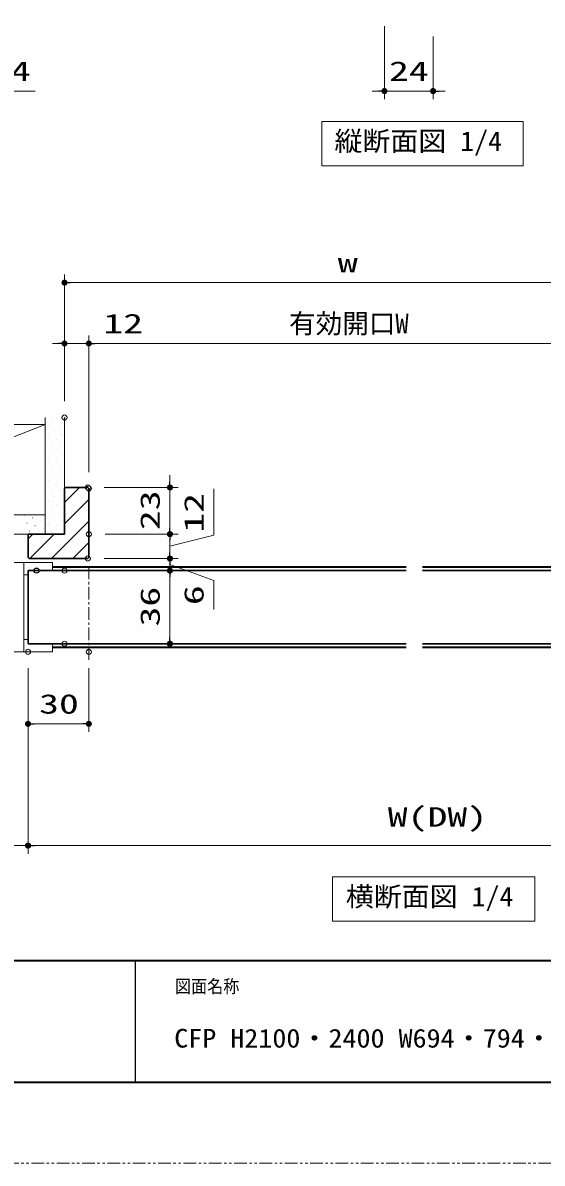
# Model space of a CAD drawing. Units: millimetres, scale not verified. Extents: x -1306 to 1306, y -607 to 607.
# Drawn here: x -948 to -692, y -594 to -32 of the extents above; entities that cross this region are included whole.
import ezdxf
from ezdxf.enums import TextEntityAlignment as Align

# ---------------------------------------------------------------- set-up
doc = ezdxf.new("R2010")
doc.units = ezdxf.units.MM
doc.header["$LTSCALE"] = 5
doc.header["$PDMODE"] = 32
doc.header["$PDSIZE"] = 2.5
doc.linetypes.add('USER2', pattern=[2.5, 1.25, -0.25, 0.25, -0.25, 0.25, -0.25])
doc.linetypes.add('USER3', pattern=[2, 1.25, -0.25, 0.25, -0.25])
for name, color, linetype, lineweight in [('0-1_線(黄)', 2, 'Continuous', 15), ('0-3_ハッチング', 6, 'Continuous', 9), ('0-4_線(白)', 7, 'Continuous', 30), ('0-5_線(水)', 4, 'Continuous', 9), ('0-6_寸法線', 3, 'Continuous', 13), ('0-7_0', 3, 'Continuous', 25), ('0-8_DEFPOINTS', 7, 'Continuous', 5), ('0-9_陰線', 1, 'USER2', 9), ('0-A_中心線', 3, 'USER3', 9), ('0-E_図面枠', 7, 'Continuous', 35)]:
    doc.layers.add(name, color=color, linetype=linetype, lineweight=lineweight)
doc.layers.add('0-B__0-0_FRAME20', color=4, linetype='Continuous')
doc.styles.add('ＭＳ ゴシック', font='')
doc.styles.get('ＭＳ ゴシック').set_extended_font_data('MS Gothic')

# ---------------------------------------------------------------- blocks, each defined once
blk = doc.blocks.new('_DOT')
at = {"layer": '0-7_0'}
blk.add_line((-2.5, 0), (-5, 0), dxfattribs=at)
for points in [[(0, 0), (-2.5, 0), (-2.48, 0.313)], [(0, 0), (-2.48, -0.313), (-2.5, 0)], [(0, 0), (-2.48, 0.313), (-2.421, 0.622)], [(0, 0), (-2.421, -0.622), (-2.48, -0.313)], [(0, 0), (-2.421, 0.622), (-2.324, 0.92)], [(0, 0), (-2.324, -0.92), (-2.421, -0.622)], [(0, 0), (-2.324, 0.92), (-2.191, 1.204)], [(0, 0), (-2.191, -1.204), (-2.324, -0.92)], [(0, 0), (-2.191, 1.204), (-2.023, 1.469)], [(0, 0), (-2.023, -1.469), (-2.191, -1.204)], [(0, 0), (-2.023, 1.469), (-1.822, 1.711)], [(0, 0), (-1.822, -1.711), (-2.023, -1.469)], [(0, 0), (-1.822, 1.711), (-1.594, 1.926)], [(0, 0), (-1.594, -1.926), (-1.822, -1.711)], [(0, 0), (-1.594, 1.926), (-1.34, 2.111)], [(0, 0), (-1.34, -2.111), (-1.594, -1.926)], [(0, 0), (-1.34, 2.111), (-1.064, 2.262)], [(0, 0), (-1.064, -2.262), (-1.34, -2.111)], [(0, 0), (-1.064, 2.262), (-0.773, 2.378)], [(0, 0), (-0.773, -2.378), (-1.064, -2.262)], [(0, 0), (-0.773, 2.378), (-0.468, 2.456)], [(0, 0), (-0.468, -2.456), (-0.773, -2.378)], [(0, 0), (-0.468, 2.456), (-0.157, 2.495)], [(0, 0), (-0.157, -2.495), (-0.468, -2.456)], [(0, 0), (-0.157, 2.495), (0.157, 2.495)], [(0, 0), (0.157, -2.495), (-0.157, -2.495)], [(0, 0), (0.157, 2.495), (0.468, 2.456)], [(0, 0), (0.468, 2.456), (0.773, 2.378)], [(0, 0), (0.773, 2.378), (1.064, 2.262)], [(0, 0), (1.064, 2.262), (1.34, 2.111)], [(0, 0), (1.34, 2.111), (1.594, 1.926)], [(0, 0), (1.594, 1.926), (1.822, 1.711)], [(0, 0), (1.822, 1.711), (2.023, 1.469)], [(0, 0), (2.023, 1.469), (2.191, 1.204)], [(0, 0), (2.191, 1.204), (2.324, 0.92)], [(0, 0), (2.324, 0.92), (2.421, 0.622)], [(0, 0), (2.421, 0.622), (2.48, 0.313)], [(0, 0), (2.48, 0.313), (2.5, 0)], [(0, 0), (0.468, -2.456), (0.157, -2.495)], [(0, 0), (0.773, -2.378), (0.468, -2.456)], [(0, 0), (1.064, -2.262), (0.773, -2.378)], [(0, 0), (1.34, -2.111), (1.064, -2.262)], [(0, 0), (1.594, -1.926), (1.34, -2.111)], [(0, 0), (1.822, -1.711), (1.594, -1.926)], [(0, 0), (2.023, -1.469), (1.822, -1.711)], [(0, 0), (2.191, -1.204), (2.023, -1.469)], [(0, 0), (2.324, -0.92), (2.191, -1.204)], [(0, 0), (2.421, -0.622), (2.324, -0.92)], [(0, 0), (2.48, -0.313), (2.421, -0.622)], [(0, 0), (2.5, 0), (2.48, -0.313)]]:
    blk.add_solid(points, dxfattribs=at)

msp = doc.modelspace()

# ---------------------------------------------------------------- linework, layer by layer
at = {"layer": '0-1_線(黄)'}
for p, q in [((-937.367, -283.888), (-937.367, -226.388)), ((-927.867, -283.888), (-927.867, -226.388)), ((-937.367, -274.388), (-1024.205, -274.388)), ((-927.867, -283.888), (-1024.205, -283.888))]:
    msp.add_line(p, q, dxfattribs=at)
for points in [[(-800.978, -80.446), (-701.642, -80.446), (-701.642, -102.281), (-800.978, -102.281)], [(-795.719, -452.888), (-696.012, -452.888), (-696.012, -474.723), (-795.719, -474.723)]]:
    msp.add_lwpolyline(points, close=True, dxfattribs=at)
msp.add_lwpolyline([(-1024.205, -229.888), (-937.367, -229.888), (-1024.205, -263.942)], dxfattribs=at)
at = {"layer": '0-3_ハッチング'}
for p, q in [((-934.464, -229.405), (-934.414, -229.405)), ((-931.812, -226.753), (-931.762, -226.753)), ((-937.115, -232.056), (-937.065, -232.056)), ((-935.79, -236.034), (-935.74, -236.034)), ((-933.138, -233.382), (-933.088, -233.382)), ((-930.486, -230.73), (-930.436, -230.73)), ((-929.161, -234.708), (-929.111, -234.708)), ((-934.464, -240.011), (-934.414, -240.011)), ((-931.812, -237.36), (-931.762, -237.36)), ((-930.486, -241.337), (-930.436, -241.337)), ((-937.115, -242.663), (-937.065, -242.663)), ((-935.79, -246.64), (-935.74, -246.64)), ((-933.138, -243.989), (-933.088, -243.989)), ((-929.161, -245.314), (-929.111, -245.314)), ((-934.464, -250.618), (-934.414, -250.618)), ((-931.812, -247.966), (-931.762, -247.966)), ((-930.486, -251.944), (-930.436, -251.944)), ((-937.115, -253.269), (-937.065, -253.269)), ((-935.79, -257.247), (-935.74, -257.247)), ((-933.138, -254.595), (-933.088, -254.595)), ((-931.812, -258.573), (-931.762, -258.573)), ((-929.161, -255.921), (-929.111, -255.921)), ((-937.115, -263.876), (-937.065, -263.876)), ((-934.464, -261.224), (-934.414, -261.224)), ((-930.486, -262.55), (-930.436, -262.55)), ((-927.867, -268.247), (-920.509, -260.888)), ((-935.79, -267.853), (-935.74, -267.853)), ((-933.138, -265.202), (-933.088, -265.202)), ((-931.812, -269.179), (-931.762, -269.179)), ((-929.161, -266.528), (-929.111, -266.528)), ((-927.867, -278.853), (-915.867, -266.853)), ((-947.722, -274.483), (-947.672, -274.483)), ((-937.115, -274.483), (-937.065, -274.483)), ((-934.464, -271.831), (-934.414, -271.831)), ((-930.486, -273.157), (-930.436, -273.157)), ((-946.396, -278.46), (-946.346, -278.46)), ((-943.745, -275.808), (-943.695, -275.808)), ((-942.419, -279.786), (-942.369, -279.786)), ((-939.767, -277.134), (-939.717, -277.134)), ((-935.79, -278.46), (-935.74, -278.46)), ((-934.295, -295.888), (-915.867, -277.46)), ((-933.138, -275.808), (-933.088, -275.808)), ((-931.812, -279.786), (-931.762, -279.786)), ((-929.161, -277.134), (-929.111, -277.134)), ((-945.867, -286.247), (-943.509, -283.888)), ((-945.07, -282.438), (-945.02, -282.438)), ((-944.902, -295.888), (-932.902, -283.888)), ((-941.093, -283.763), (-941.043, -283.763)), ((-938.441, -281.112), (-938.391, -281.112)), ((-934.464, -282.438), (-934.414, -282.438)), ((-930.486, -283.763), (-930.436, -283.763)), ((-923.689, -295.888), (-915.867, -288.066))]:
    msp.add_line(p, q, dxfattribs=at)
at = {"layer": '0-4_線(白)'}
for p, q in [((-927.867, -261.388), (-927.367, -260.888)), ((-927.867, -283.888), (-927.867, -261.388)), ((-927.367, -260.888), (-916.367, -260.888)), ((-915.867, -261.388), (-916.367, -260.888)), ((-915.867, -261.388), (-915.867, -295.388)), ((-945.867, -283.888), (-927.867, -283.888)), ((-945.867, -295.388), (-945.867, -283.888)), ((-945.867, -295.388), (-945.367, -295.888)), ((-916.367, -295.888), (-945.367, -295.888)), ((-916.367, -295.888), (-915.867, -295.388)), ((-759.365, -301.888), (-945.867, -301.888)), ((-945.867, -337.888), (-945.867, -301.888)), ((-545.863, -301.888), (-751.365, -301.888)), ((-759.365, -337.888), (-945.867, -337.888)), ((-545.863, -337.888), (-751.365, -337.888))]:
    msp.add_line(p, q, dxfattribs=at)
at = {"layer": '0-5_線(水)'}
for p, q in [((-973.367, -297.888), (-933.867, -297.888)), ((-947.867, -297.888), (-947.867, -341.888)), ((-933.867, -297.888), (-933.867, -301.888)), ((-759.365, -299.888), (-933.867, -299.888)), ((-933.867, -300.388), (-759.365, -300.388)), ((-614.827, -299.888), (-751.365, -299.888)), ((-439.868, -300.388), (-751.365, -300.388)), ((-945.867, -303.888), (-947.867, -303.888)), ((-945.867, -335.888), (-947.867, -335.888)), ((-973.367, -341.888), (-933.867, -341.888)), ((-933.867, -341.888), (-935.867, -341.888)), ((-933.867, -341.888), (-933.867, -337.888)), ((-933.867, -339.388), (-759.365, -339.388)), ((-759.365, -339.888), (-933.867, -339.888)), ((-439.868, -339.388), (-751.365, -339.388)), ((-439.868, -339.888), (-751.365, -339.888))]:
    msp.add_line(p, q, dxfattribs=at)
at = {"layer": '0-6_寸法線'}
for p, q in [((-770.104, -33.446), (-770.104, -69.446)), ((-746.104, -38.508), (-746.104, -69.446)), ((-978.091, -65.446), (-942.329, -65.446)), ((-773.104, -65.446), (-776.104, -65.446)), ((-770.104, -65.446), (-746.104, -65.446)), ((-743.104, -65.446), (-740.104, -65.446)), ((-927.867, -218.388), (-927.867, -155.888)), ((-924.867, -159.888), (-650.867, -159.888)), ((-930.867, -189.888), (-933.867, -189.888)), ((-927.867, -218.388), (-927.867, -185.888)), ((-927.867, -189.888), (-915.867, -189.888)), ((-915.867, -253.388), (-915.867, -185.888)), ((-915.867, -253.388), (-915.867, -185.888)), ((-912.867, -189.888), (-662.867, -189.888)), ((-912.867, -189.888), (-887.105, -189.888)), ((-875.867, -257.888), (-875.867, -254.888)), ((-908.367, -260.888), (-871.867, -260.888)), ((-875.867, -260.888), (-875.867, -283.888)), ((-875.867, -280.888), (-875.867, -277.888)), ((-907.867, -283.888), (-871.867, -283.888)), ((-907.867, -283.888), (-871.867, -283.888)), ((-875.867, -283.888), (-875.867, -295.888)), ((-875.867, -283.888), (-875.867, -295.888)), ((-875.867, -286.888), (-875.867, -289.888)), ((-875.867, -292.888), (-875.867, -289.888)), ((-908.367, -295.888), (-871.867, -295.888)), ((-908.367, -295.888), (-871.867, -295.888)), ((-875.867, -295.888), (-875.867, -301.888)), ((-875.867, -295.888), (-875.867, -301.888)), ((-919.867, -301.888), (-871.867, -301.888)), ((-919.867, -301.888), (-871.867, -301.888)), ((-875.867, -298.888), (-875.867, -301.888)), ((-875.867, -304.888), (-875.867, -307.888)), ((-875.867, -304.888), (-875.867, -334.888)), ((-919.867, -337.888), (-871.867, -337.888)), ((-945.867, -349.888), (-945.867, -441.41)), ((-945.867, -349.888), (-945.867, -441.41)), ((-945.867, -349.888), (-945.867, -381.41)), ((-915.867, -349.888), (-915.867, -381.41)), ((-942.867, -377.41), (-918.867, -377.41)), ((-945.867, -437.41), (-973.367, -437.41)), ((-942.867, -437.41), (-548.863, -437.41)), ((-942.867, -437.41), (-939.867, -437.41))]:
    msp.add_line(p, q, dxfattribs=at)
for points in [[(-875.867, -289.888), (-854.238, -284.337), (-854.238, -261.575)], [(-875.867, -298.888), (-854.238, -306.78), (-854.238, -320.97)]]:
    msp.add_lwpolyline(points, dxfattribs=at)
at = {"layer": '0-7_0', "color": 7}
msp.add_line((-892.964, -494), (-892.964, -554), dxfattribs=at)
msp.add_line((-892.964, -494), (-892.964, -554), dxfattribs=at)
at = {"layer": '0-8_DEFPOINTS'}
for p in [(-746.104, -65.446), (-915.867, -189.888), (-927.867, -226.388), (-916.367, -260.888), (-915.867, -261.388), (-915.867, -283.888), (-915.867, -283.888), (-875.867, -283.888), (-916.367, -295.888), (-875.867, -295.888), (-927.867, -301.888), (-875.867, -301.888), (-927.867, -337.888), (-875.867, -337.888), (-945.867, -341.888), (-945.867, -341.888), (-915.867, -341.888), (-915.867, -377.41), (-945.867, -437.41)]:
    msp.add_point(p, dxfattribs=at)
at = {"layer": '0-9_陰線', "color": 4}
msp.add_line((387.036, -594), (-1292.964, -594), dxfattribs=at)
at = {"layer": '0-A_中心線'}
msp.add_line((-915.867, -299.888), (-915.867, -345.887), dxfattribs=at)
at = {"layer": '0-B__0-0_FRAME20'}
msp.add_point((-941.643, -301.888), dxfattribs=at)
at = {"layer": '0-E_図面枠'}
msp.add_line((-1252.964, -494), (347.036, -494), dxfattribs=at)
msp.add_lwpolyline([(-1252.964, -554), (347.036, -554), (347.036, 554), (-1252.964, 554)], close=True, dxfattribs=at)

# ---------------------------------------------------------------- block references
at = {"layer": '0-6_寸法線', "xscale": 0.6, "yscale": 0.6}
for p in [(-770.104, -65.446), (-927.867, -189.888), (-915.867, -377.41)]:
    msp.add_blockref('_DOT', p, dxfattribs=at)
for p, rotation in [((-746.104, -65.446), 180), ((-927.867, -159.888), 180), ((-915.867, -189.888), 180), ((-915.867, -189.888), 180), ((-875.867, -260.888), 270), ((-875.867, -283.888), 270), ((-875.867, -283.888), 90), ((-875.867, -295.888), 270), ((-875.867, -295.888), 90), ((-875.867, -301.888), 90), ((-875.867, -301.888), 90), ((-875.867, -337.888), 270), ((-945.867, -377.41), 180), ((-945.867, -437.41), 180), ((-945.867, -437.41), 180)]:
    msp.add_blockref('_DOT', p, dxfattribs=dict(at, rotation=rotation))

# ---------------------------------------------------------------- texts
at = {"layer": '0-1_線(黄)', "style": 'ＭＳ ゴシック', "width": 1.05}
for s, p in [('縦断面図 1/4', (-794.759, -97.824)), ('横断面図 1/4', (-789.142, -470.266))]:
    msp.add_text(s, height=9.621, dxfattribs=at).set_placement(p, align=Align.BOTTOM_LEFT)
at = {"layer": '0-6_寸法線', "style": 'ＭＳ ゴシック', "width": 1.5}
for s, p in [('114', (-973.948, -63.297)), ('24', (-767.866, -63.297)), ('w', (-793.105, -157.738)), ('12', (-908.724, -187.738)), ('30', (-940.391, -375.26)), ('W(DW)', (-768.484, -430.974))]:
    msp.add_text(s, height=9.604, dxfattribs=at).set_placement(p, align=Align.BOTTOM_LEFT)
at = {"layer": '0-6_寸法線', "style": 'ＭＳ ゴシック'}
msp.add_text('有効開口W', height=9.604, dxfattribs=at).set_placement((-817.105, -187.738), align=Align.BOTTOM_LEFT)
at = {"layer": '0-6_寸法線', "style": 'ＭＳ ゴシック', "width": 1.5}
for s, p in [('23', (-878.017, -281.912)), ('12', (-856.387, -283.194)), ('36', (-878.017, -329.412)), ('6', (-856.387, -318.875))]:
    msp.add_text(s, height=9.604, rotation=90, dxfattribs=at).set_placement(p, align=Align.BOTTOM_LEFT)
at = {"layer": '0-E_図面枠', "style": 'ＭＳ ゴシック'}
for s, height, width, p in [('図面名称', 6.452, 0.9, (-873.367, -511.963)), ('CFP H2100・2400 W694・794・894 アウトセット引き戸 フラット(表示錠) 枠あり 面付レール', 9.236, 1.1, (-873.76, -539.776))]:
    msp.add_text(s, height=height, dxfattribs=dict(at, width=width)).set_placement(p, align=Align.BOTTOM_LEFT)

doc.saveas('drawing.dxf')
